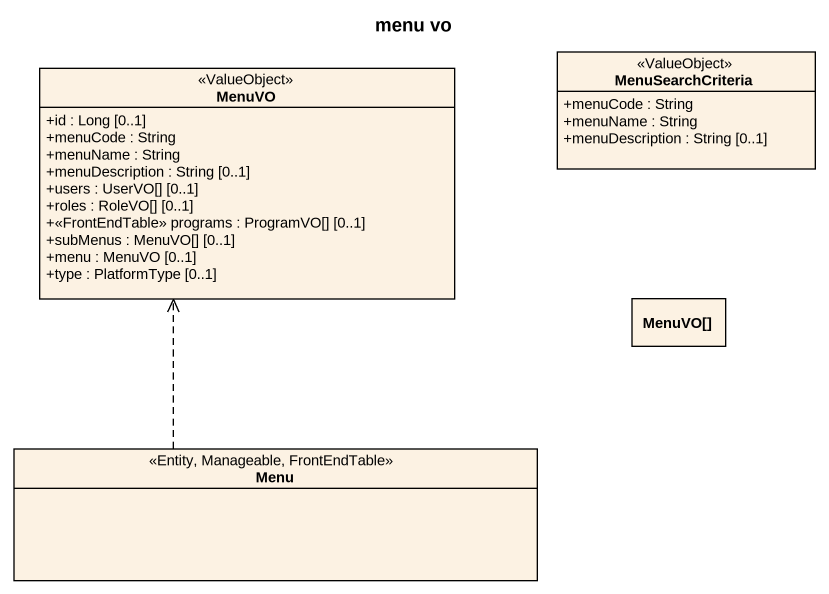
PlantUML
@startuml
title menu vo
hide circle
hide empty members
skinparam classAttributeIconSize 0
class MenuVO <<ValueObject>> {
  +id : Long [0..1]
  +menuCode : String
  +menuName : String
  +menuDescription : String [0..1]
  +users : UserVO[] [0..1]
  +roles : RoleVO[] [0..1]
  +<<FrontEndTable>> programs : ProgramVO[] [0..1]
  +subMenus : MenuVO[] [0..1]
  +menu : MenuVO [0..1]
  +type : PlatformType [0..1]
}
class MenuSearchCriteria <<ValueObject>> {
  +menuCode : String
  +menuName : String
  +menuDescription : String [0..1]
}
class "MenuVO[]" as MenuVO_2
class Menu <<Entity, Manageable, FrontEndTable>>
Menu .up.> MenuVO
@enduml
